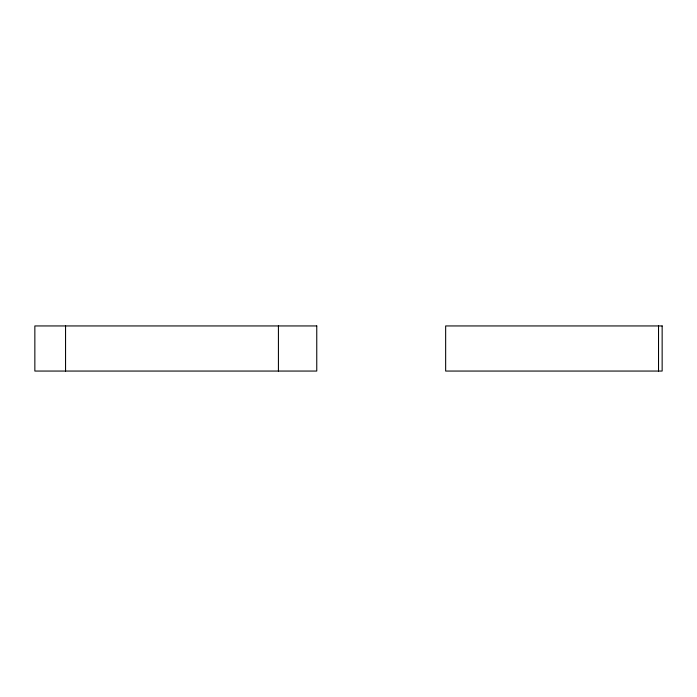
<?xml version="1.0" encoding="UTF-8"?>
<svg xmlns="http://www.w3.org/2000/svg" width="697" height="697" viewBox="0 0 697 697"><rect width="100%" height="100%" fill="white"/><g stroke="black" fill="none" stroke-linecap="round" stroke-linejoin="round"><path stroke-width="1.05" d="M658.526 325.943L658.526 371.057M278.425 325.943L278.425 371.057M65.553 325.943L65.553 371.057M316.76 325.943L34.85 325.943L34.85 371.057L316.76 371.057L316.76 325.943M662.15 325.943L445.653 325.943L445.653 371.057L662.15 371.057L662.15 325.943"/></g></svg>
